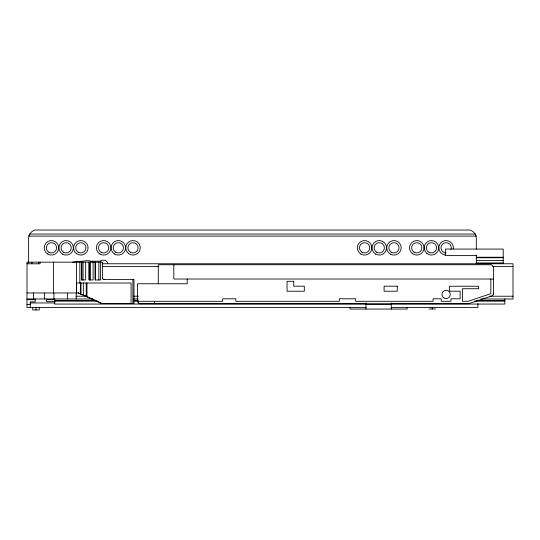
<?xml version="1.0" encoding="UTF-8"?>
<svg xmlns="http://www.w3.org/2000/svg" width="540" height="540" viewBox="0 0 540 540"><rect width="100%" height="100%" fill="white"/><g stroke="black" fill="none" stroke-linecap="round" stroke-linejoin="round"><path stroke-width="0.81" d="M365.978 307.51L27 307.51L27 262.17L102.593 262.17L102.58 277.992A1.586 1.532 90 0 0 102.708 278.627A1.647 1.586 89.3 0 0 103.316 279.356A1.715 1.647 88.4 0 0 103.896 279.592L133.988 279.625L133.988 303.554L101.608 303.554A223.783 13.399 24.1 0 0 86.967 296.791L81.007 294.266L81.007 283.007M92.279 262.487L92.327 261.218M72.664 262.17L86.569 260.726L89.822 260.726L90.113 261.218L101.02 261.218L101.02 260.24L105.28 260.24L107.352 262.312L107.399 263.763M476.307 255.609L445.318 255.609L445.318 249.082L503.213 249.082L503.213 263.763M476.307 257.236L503.213 257.236M476.307 257.756L503.213 257.756M476.307 260.57L503.213 260.57M476.307 262.946L503.213 262.946M27 263.803L40.048 263.803L40.048 262.17M102.107 263.763L513 263.763L513 298.991L480.938 298.991M102.431 266.537L158.841 266.537M492.764 266.537L513 266.537M493.432 279.011L173.806 279.011L173.806 264.742M27 292.957L79.029 292.957M75.951 296.217L86.92 296.217M133.326 296.217L138.389 296.217M489.375 296.217L513 296.217M27 298.971L92.914 298.971M133.326 298.991L138.389 298.991M27 299.68L35.431 299.68M46.386 299.68L54.817 299.68M54.722 300.625L96.025 300.625M133.961 300.625L138.173 300.625M476.186 300.625L504.846 300.625M54.722 301.118L97.713 301.118M133.961 301.118L138.173 301.118M474.498 301.118L504.846 301.118M54.992 301.631L46.568 301.631L46.568 298.971M30.26 302.947L54.709 302.947M366.606 304.054L54.722 304.054L54.722 298.91M391.048 304.054L504.846 304.054L504.846 298.91M27 304.574L30.368 304.574M365.978 304.493L391.257 304.493M391.257 307.51L477.934 307.51L477.934 303.642M429.01 308.975L435.53 308.975M490.84 279.011L490.84 293.699L468.052 301.3L462.463 301.3L462.463 288.731L478.615 288.731L478.615 286.227L449.354 286.227L449.354 291.202L460.141 291.202L460.141 298.789L450.988 298.789L450.988 301.3L441.281 301.3L441.281 298.789L433.046 298.789L433.046 301.3L355.671 301.3L355.671 298.782L339.282 298.782L339.282 301.3L235.798 301.3L235.798 298.782L222.669 298.782L222.669 301.3L137.619 301.3L138.625 303.035L140.508 303.716L468.443 303.716L491.42 296.055A2.936 2.936 0 0 0 493.432 293.274L493.432 267.678A2.936 2.936 0 0 0 490.495 264.742L158.274 264.742L158.274 283.77M139.732 303.615L140.508 303.716A2.936 2.936 0 0 1 137.572 300.78L137.572 283.77L187.198 283.77L187.198 279.011M78.104 292.957L81.007 294.266M476.307 249.143L476.307 238.201A8.154 8.154 0 0 0 475.598 234.88M476.307 255.035L476.307 263.763M432.27 307.51L432.27 308.975M407.153 307.51L407.153 309.062L350.075 309.062L350.075 307.51M391.257 302.926L391.257 309.062M365.978 302.926L365.978 309.062M154.616 301.3L154.616 303.716M132.907 279.625L132.907 303.554M131.072 303.554L131.072 283.007L76.545 283.007L76.545 292.957M100.568 262.17L100.568 279.963L95.094 279.963L95.094 262.17M98.834 262.17L98.834 279.963M95.33 262.17L95.33 279.963M93.116 262.17L93.116 279.963L88.938 279.963L88.938 262.17M90.511 262.17L90.511 279.963M89.296 262.17L89.296 279.963M86.967 283.007L86.967 296.791M86.231 283.007L86.231 296.46M85.664 262.17L85.664 279.963L81.486 279.963L81.486 262.17M83.322 283.007L83.322 295.238M83.066 262.17L83.066 279.963M81.851 262.17L81.851 279.963M80.541 283.007L80.541 294.057M79.839 262.17L79.839 283.007M76.585 262.17L76.585 292.957M76.214 293.173L76.214 298.971M67.419 293.213L67.419 298.971M53.912 293.119L53.912 298.971M53.413 262.17L53.413 292.957M44.591 293.119L44.591 298.971M39.231 307.51L39.231 309.953L32.711 309.953L32.711 307.51M38.414 262.17L38.414 263.803M35.971 307.51L35.971 309.953M35.154 298.971L35.154 301.88L30.26 301.88L30.26 307.51M33.52 292.957L33.52 298.971M31.894 262.17L31.894 263.803M28.634 263.115L28.634 238.201A8.154 8.154 0 0 1 32.711 231.134L34.601 230.047L470.333 230.047L472.23 231.134A8.154 8.154 0 0 1 475.349 234.374M104.207 279.619A1.64 1.62 -90 0 1 102.573 277.992M95.135 300.348A227.327 13.608 24.1 0 0 93.4 299.545A227.752 13.635 24.1 0 0 82.64 294.604M96.869 301.151A227.327 13.608 24.1 0 1 98.604 301.954M99.178 302.218A227.327 13.608 24.1 0 1 102.053 303.554M446.135 252.956A5.137 5.137 0 0 1 441.025 247.286A5.137 5.137 0 0 1 447.201 242.798A5.137 5.137 0 0 1 451.022 249.406M445.001 254.988A7.256 7.256 0 0 1 438.966 246.685A7.256 7.256 0 0 1 447.269 240.651A7.256 7.256 0 0 1 453.303 248.954M493.432 293.274L493.337 293.996L493.432 293.274M475.166 234.036L29.774 234.036A10.098 8.829 0 0 0 28.91 236.095L476.03 236.095A10.098 8.829 0 0 0 475.166 234.036M293.713 281.3L287.057 281.3L287.057 291.215L304.31 291.215L304.31 286.193L293.713 286.193L293.713 281.3M397.271 286.193L384.095 286.193L384.095 291.215L397.271 291.215L397.271 286.193M414.207 252.268A5.137 5.137 0 0 0 421.916 247.82A5.137 5.137 0 0 0 414.207 243.371A5.137 5.137 0 0 0 414.207 252.268M428.888 252.268A5.137 5.137 0 0 0 436.597 247.82A5.137 5.137 0 0 0 428.888 243.371A5.137 5.137 0 0 0 428.888 252.268M360.963 254.104A7.256 7.256 0 0 0 371.851 247.82A7.256 7.256 0 0 0 360.963 241.535A7.256 7.256 0 0 0 360.963 254.104M362.023 252.268A5.137 5.137 0 0 0 369.725 247.82A5.137 5.137 0 0 0 362.023 243.371A5.137 5.137 0 0 0 362.023 252.268M376.697 252.268A5.137 5.137 0 0 0 384.406 247.82A5.137 5.137 0 0 0 376.697 243.371A5.137 5.137 0 0 0 376.697 252.268M375.638 254.104A7.256 7.256 0 0 0 386.525 247.82A7.256 7.256 0 0 0 375.638 241.535A7.256 7.256 0 0 0 375.638 254.104M391.379 252.268A5.137 5.137 0 0 0 399.08 247.82A5.137 5.137 0 0 0 391.379 243.371A5.137 5.137 0 0 0 391.379 252.268M390.319 254.104A7.256 7.256 0 0 0 401.207 247.82A7.256 7.256 0 0 0 390.319 241.535A7.256 7.256 0 0 0 390.319 254.104M128.439 253.463A7.256 7.256 0 0 0 140.177 248.954A7.256 7.256 0 0 0 130.403 241.043A7.256 7.256 0 0 0 128.439 253.463M130.437 252.268A5.137 5.137 0 0 0 138.145 247.82A5.137 5.137 0 0 0 130.437 243.371A5.137 5.137 0 0 0 130.437 252.268M115.763 252.268A5.137 5.137 0 0 0 123.464 247.82A5.137 5.137 0 0 0 115.763 243.371A5.137 5.137 0 0 0 115.763 252.268M114.703 254.104A7.256 7.256 0 0 0 125.584 247.82A7.256 7.256 0 0 0 114.703 241.535A7.256 7.256 0 0 0 114.703 254.104M101.081 252.268A5.137 5.137 0 0 0 108.79 247.82A5.137 5.137 0 0 0 101.081 243.371A5.137 5.137 0 0 0 101.081 252.268M100.022 254.104A7.256 7.256 0 0 0 110.909 247.82A7.256 7.256 0 0 0 100.022 241.535A7.256 7.256 0 0 0 100.022 254.104M78.253 252.268A5.137 5.137 0 0 0 85.955 247.82A5.137 5.137 0 0 0 78.253 243.371A5.137 5.137 0 0 0 78.253 252.268M76.255 253.463A7.256 7.256 0 0 0 87.986 248.954A7.256 7.256 0 0 0 78.219 241.043A7.256 7.256 0 0 0 76.255 253.463M63.572 252.268A5.137 5.137 0 0 0 71.28 247.82A5.137 5.137 0 0 0 63.572 243.371A5.137 5.137 0 0 0 63.572 252.268M47.837 254.104A7.256 7.256 0 0 0 58.718 247.82A7.256 7.256 0 0 0 47.837 241.535A7.256 7.256 0 0 0 47.837 254.104M48.897 252.268A5.137 5.137 0 0 0 56.599 247.82A5.137 5.137 0 0 0 48.897 243.371A5.137 5.137 0 0 0 48.897 252.268M62.512 254.104A7.256 7.256 0 0 0 73.4 247.82A7.256 7.256 0 0 0 62.512 241.535A7.256 7.256 0 0 0 62.512 254.104M426.89 253.463A7.256 7.256 0 0 0 438.622 248.954A7.256 7.256 0 0 0 428.855 241.043A7.256 7.256 0 0 0 426.89 253.463M412.209 253.463A7.256 7.256 0 0 0 423.947 248.954A7.256 7.256 0 0 0 414.18 241.043A7.256 7.256 0 0 0 412.209 253.463M444.056 298.026A4.158 4.158 0 0 0 450.293 294.422A4.158 4.158 0 0 0 444.056 290.824A4.158 4.158 0 0 0 444.056 298.026"/></g></svg>
